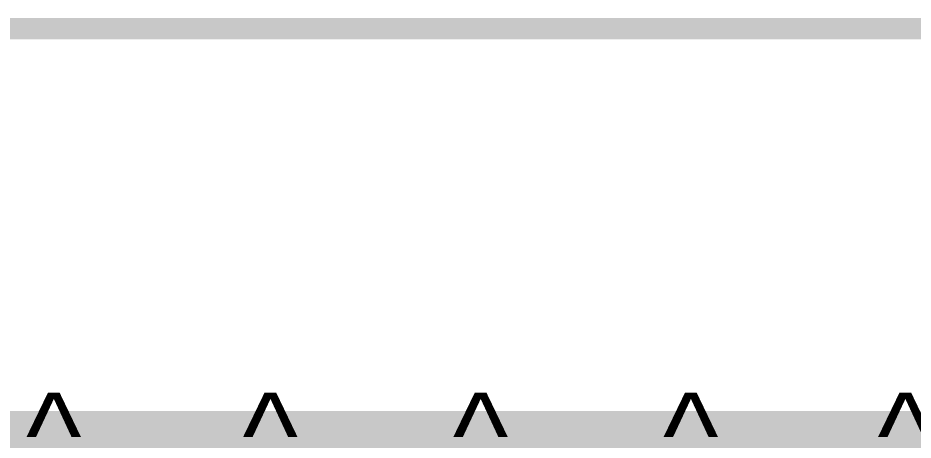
# Model space of a CAD drawing. Header units: millimetres. Extents: x -0.33 to 3.26, y -0.12 to 2.83.
# Drawn here: x 0.813 to 1.2345, y 2.6124 to 2.811 of the extents above; entities that cross this region are included whole.
import ezdxf

# ---------------------------------------------------------------- set-up
doc = ezdxf.new("R2010")
doc.units = ezdxf.units.MM
doc.header["$MEASUREMENT"] = 0
for name, color, linetype in [('BottomLayer', 5, 'Continuous'), ('BottomOverlay', 54, 'Continuous'), ('Mechanical1', 6, 'Continuous'), ('TopOverlay', 2, 'Continuous')]:
    doc.layers.add(name, color=color, linetype=linetype)
doc.styles.add('Arial', font='', dxfattribs={"height": 0.2})
doc.styles.get('Arial').set_extended_font_data('Arial')

# ---------------------------------------------------------------- blocks, each defined once
blk = doc.blocks.new('0022232111_49')
at = {"layer": 'TopOverlay', "const_width": 0.01}
blk.add_lwpolyline([(0.55, -0.131), (-0.551, -0.131)], dxfattribs=at)

msp = doc.modelspace()

# ---------------------------------------------------------------- hatches: boundary and pattern name
at = {"layer": 'BottomLayer'}
msp.add_hatch(color=5, dxfattribs=at).paths.add_polyline_path([(0.126, 2.571), (2.92461, 2.571), (2.92461, 2.618), (0.126, 2.618)])

# ---------------------------------------------------------------- linework, layer by layer
at = {"layer": 'Mechanical1', "const_width": 0.01}
msp.add_lwpolyline([(-0.114, 2.806), (1.25709, 2.806)], dxfattribs=at)

# ---------------------------------------------------------------- block references
at = {"rotation": 180}
msp.add_blockref('0022232111_49', (1.23, 2.49), dxfattribs=at)

# ---------------------------------------------------------------- texts
at = {"layer": 'BottomOverlay', "style": 'Arial', "text_generation_flag": 2}
for p in [(0.84295, 2.59468), (0.94495, 2.59468), (1.04395, 2.59468), (1.14295, 2.59468), (1.24395, 2.59468)]:
    msp.add_text('^ ', height=0.04, rotation=360, dxfattribs=at).set_placement(p)

doc.saveas('drawing.dxf')
